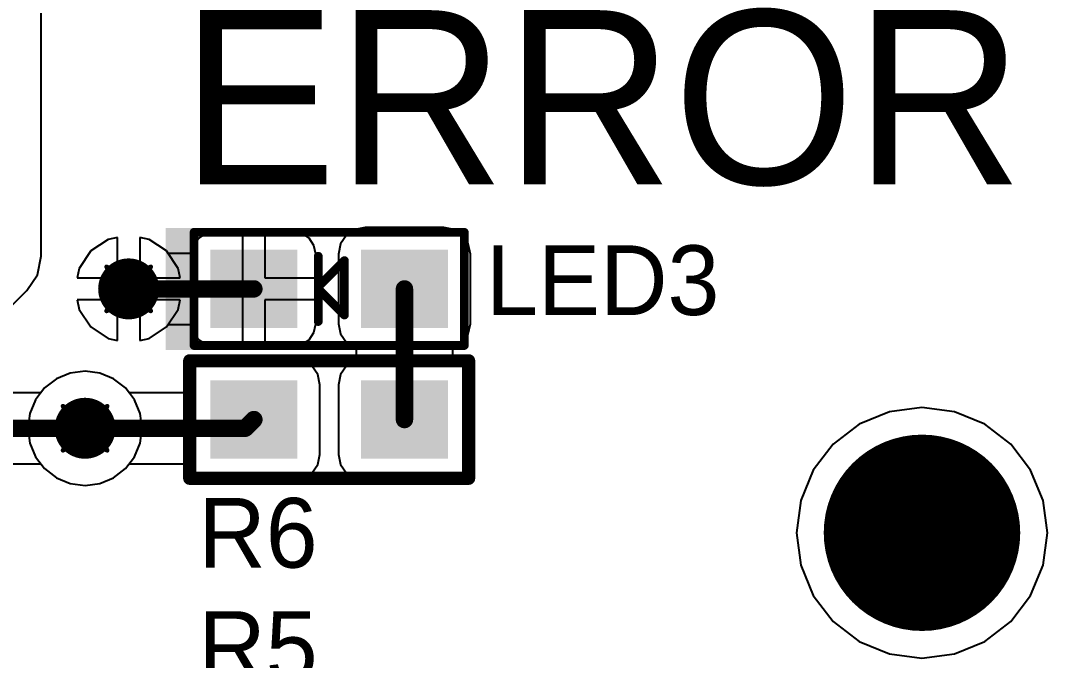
# Model space of a CAD drawing. Header units: millimetres. Extents: x 21 to 336, y 20 to 129.
# Drawn here: x 62.16 to 73.94, y 33.53 to 40.88 of the extents above; entities that cross this region are included whole.
import ezdxf

# ---------------------------------------------------------------- set-up
doc = ezdxf.new("R2010")
doc.units = ezdxf.units.MM
for name, color, linetype in [('BottomLayer', 5, 'Continuous'), ('DrillDrawing', 1, 'Continuous'), ('KeepOutLayer', 6, 'Continuous'), ('MultiLayer', 9, 'Continuous'), ('TopLayer', 1, 'Continuous'), ('TopOverlay', 2, 'Continuous'), ('TopPaste', 8, 'Continuous'), ('TopSolder', 216, 'Continuous')]:
    doc.layers.add(name, color=color, linetype=linetype)

# ---------------------------------------------------------------- blocks, each defined once
blk = doc.blocks.new('SMD_LD0603_28')
at = {"layer": 'TopLayer'}
for points in [[(-1.3135991, -0.3999992), (-0.4136009, -0.3999992), (-1.3135991, 0.3999992), (-0.4136009, 0.3999992)], [(0.4136009, -0.3999992), (1.3135991, -0.3999992), (0.4136009, 0.3999992), (1.3135991, 0.3999992)]]:
    blk.add_solid(points, dxfattribs=at)
at = {"layer": 'TopOverlay', "const_width": 0.0999998}
for points in [[(-1.54999944, -0.6500012399999999), (-1.54999944, 0.6500012399999999)], [(-1.54999944, 0.6500012399999999), (1.54999944, 0.6500012399999999)], [(1.54999944, -0.6500012399999999), (1.54999944, 0.6500012399999999)], [(-0.12500102, 0), (-0.12500102, 0.37500052)], [(-0.12500102, 0.02499868), (0.17500092, 0.32500062)], [(0.17500092, -0.30000194), (0.17500092, 0.32500062)], [(-0.12500102, 0), (-0.12500102, 0.02499868)], [(-0.12500102, 0), (0.17500092, -0.30000194)], [(-0.12500102, -0.37500052), (-0.12500102, 0)], [(-1.54999944, -0.6500012399999999), (1.54999944, -0.6500012399999999)]]:
    blk.add_lwpolyline(points, dxfattribs=at)
at = {"layer": 'TopOverlay', "const_width": 0.0499999}
for points in [[(-1.57499812, 0.6500012399999999, 1), (-1.52500076, 0.6500012399999999, 1)], [(-1.57499812, 0.6500012399999999, 1), (-1.52500076, 0.6500012399999999, 1)], [(1.52500076, 0.6500012399999999, 1), (1.57499812, 0.6500012399999999, 1)], [(1.52500076, 0.6500012399999999, 1), (1.57499812, 0.6500012399999999, 1)], [(-0.1499997, 0.37500052, 1), (-0.10000234, 0.37500052, 1)], [(0.15000224, 0.32500062, 1), (0.1999996, 0.32500062, 1)], [(0.15000224, 0.32500062, 1), (0.1999996, 0.32500062, 1)], [(-0.1499997, 0.02499868, 1), (-0.10000234, 0.02499868, 1)], [(-0.1499997, 0.02499868, 1), (-0.10000234, 0.02499868, 1)], [(-0.1499997, 0, 1), (-0.10000234, 0, 1)], [(-0.1499997, 0, 1), (-0.10000234, 0, 1)], [(-0.1499997, 0, 1), (-0.10000234, 0, 1)], [(-0.1499997, 0, 1), (-0.10000234, 0, 1)], [(-0.1499997, -0.37500052, 1), (-0.10000234, -0.37500052, 1)], [(0.15000224, -0.30000194, 1), (0.1999996, -0.30000194, 1)], [(0.15000224, -0.30000194, 1), (0.1999996, -0.30000194, 1)], [(-1.57499812, -0.6500012399999999, 1), (-1.52500076, -0.6500012399999999, 1)], [(-1.57499812, -0.6500012399999999, 1), (-1.52500076, -0.6500012399999999, 1)], [(1.52500076, -0.6500012399999999, 1), (1.57499812, -0.6500012399999999, 1)], [(1.52500076, -0.6500012399999999, 1), (1.57499812, -0.6500012399999999, 1)]]:
    blk.add_lwpolyline(points, format="xyb", close=True, dxfattribs=at)
at = {"layer": 'TopOverlay'}
blk.add_solid([(-1.87500006, -0.7000113), (-1.55000198, -0.7000113), (-1.87500006, 0.6999909799999999), (-1.55000198, 0.6999909799999999)], dxfattribs=at)
at = {"layer": 'TopPaste'}
for points in [[(-1.3135991, -0.3999992), (-0.4136009, -0.3999992), (-1.3135991, 0.3999992), (-0.4136009, 0.3999992)], [(0.4136009, -0.3999992), (1.3135991, -0.3999992), (0.4136009, 0.3999992), (1.3135991, 0.3999992)]]:
    blk.add_solid(points, dxfattribs=at)
at = {"layer": 'TopSolder'}
for points in [[(-1.363599, -0.4499991), (-0.363601, -0.4499991), (-1.363599, 0.4499991), (-0.363601, 0.4499991)], [(0.363601, -0.4499991), (1.363599, -0.4499991), (0.363601, 0.4499991), (1.363599, 0.4499991)]]:
    blk.add_solid(points, dxfattribs=at)
blk = doc.blocks.new('SMD_RC0603_39')
at = {"layer": 'TopLayer'}
for points in [[(-1.3135991, -0.3999992), (-0.4136009, -0.3999992), (-1.3135991, 0.3999992), (-0.4136009, 0.3999992)], [(0.4136009, -0.3999992), (1.3135991, -0.3999992), (0.4136009, 0.3999992), (1.3135991, 0.3999992)]]:
    blk.add_solid(points, dxfattribs=at)
at = {"layer": 'TopOverlay', "const_width": 0.1499997}
for points in [[(1.6002, 0.67499992), (-1.6002, 0.67499992)], [(-1.6002, 0.67499992), (-1.6002, -0.67499992)], [(1.6002, 0.67499992), (1.6002, -0.67499992)], [(1.6002, -0.67499992), (-1.6002, -0.67499992)]]:
    blk.add_lwpolyline(points, dxfattribs=at)
at = {"layer": 'TopOverlay', "const_width": 0.07499858}
for points in [[(-1.63770056, 0.67499992, 1), (-1.56269944, 0.67499992, 1)], [(-1.63770056, 0.67499992, 1), (-1.56269944, 0.67499992, 1)], [(1.56269944, 0.67499992, 1), (1.63770056, 0.67499992, 1)], [(1.56269944, 0.67499992, 1), (1.63770056, 0.67499992, 1)], [(-1.63770056, -0.67499992, 1), (-1.56269944, -0.67499992, 1)], [(-1.63770056, -0.67499992, 1), (-1.56269944, -0.67499992, 1)], [(1.56269944, -0.67499992, 1), (1.63770056, -0.67499992, 1)], [(1.56269944, -0.67499992, 1), (1.63770056, -0.67499992, 1)]]:
    blk.add_lwpolyline(points, format="xyb", close=True, dxfattribs=at)
at = {"layer": 'TopPaste'}
for points in [[(-1.3135991, -0.3999992), (-0.4136009, -0.3999992), (-1.3135991, 0.3999992), (-0.4136009, 0.3999992)], [(0.4136009, -0.3999992), (1.3135991, -0.3999992), (0.4136009, 0.3999992), (1.3135991, 0.3999992)]]:
    blk.add_solid(points, dxfattribs=at)
at = {"layer": 'TopSolder'}
for points in [[(-1.363599, -0.4499991), (-0.363601, -0.4499991), (-1.363599, 0.4499991), (-0.363601, 0.4499991)], [(0.363601, -0.4499991), (1.363599, -0.4499991), (0.363601, 0.4499991), (1.363599, 0.4499991)]]:
    blk.add_solid(points, dxfattribs=at)

msp = doc.modelspace()

# ---------------------------------------------------------------- linework, layer by layer
at = {"layer": 'BottomLayer'}
for p, q in [((63.16433137999999, 38.36895298), (62.96454006, 38.2354582)), ((63.2730002, 38.39056838), (63.16433137999999, 38.36895298)), ((63.2730002, 37.92699806), (63.2730002, 38.39056838)), ((63.63566901999999, 38.36895298), (63.5270002, 38.39056838)), ((63.5270002, 38.39056838), (63.5270002, 37.92699806)), ((63.83546034, 38.2354582), (63.63566901999999, 38.36895298)), ((62.96454006, 38.2354582), (62.83104528, 38.03566688)), ((63.96895512, 38.03566688), (63.83546034, 38.2354582)), ((62.83104528, 38.03566688), (62.80942988, 37.92699806)), ((63.99057052, 37.92699806), (63.96895512, 38.03566688)), ((62.80942988, 37.92699806), (63.2730002, 37.92699806)), ((63.5270002, 37.92699806), (63.99057052, 37.92699806)), ((63.2730002, 37.67299806), (62.80942988, 37.67299806)), ((62.80942988, 37.67299806), (62.83104528, 37.56432924)), ((63.2730002, 37.20942774), (63.2730002, 37.67299806)), ((63.99057052, 37.67299806), (63.5270002, 37.67299806)), ((63.5270002, 37.67299806), (63.5270002, 37.20942774)), ((63.96895512, 37.56432924), (63.99057052, 37.67299806)), ((62.83104528, 37.56432924), (62.96454006, 37.36453792)), ((63.83546034, 37.36453792), (63.96895512, 37.56432924)), ((62.96454006, 37.36453792), (63.16433137999999, 37.23104314)), ((63.63566901999999, 37.23104314), (63.83546034, 37.36453792)), ((63.16433137999999, 37.23104314), (63.2730002, 37.20942774)), ((63.5270002, 37.20942774), (63.63566901999999, 37.23104314)), ((62.57219895999999, 36.76777), (62.43641818, 36.66358174)), ((62.73031649999999, 36.83326644), (62.57219895999999, 36.76777)), ((62.9000012, 36.85560574), (62.73031649999999, 36.83326644)), ((63.0696859, 36.83326644), (62.9000012, 36.85560574)), ((63.22780344, 36.76777), (63.0696859, 36.83326644)), ((63.36358422, 36.66358174), (63.22780344, 36.76777)), ((62.43641818, 36.66358174), (62.39364204, 36.60783382)), ((63.46777247999999, 36.52780096), (63.36358422, 36.66358174)), ((62.39364204, 36.60783382), (57.16893315999999, 36.60783382)), ((63.53326892, 36.36968342), (63.46777247999999, 36.52780096)), ((72.49999978, 36.43931498), (72.12747829999999, 36.39027266)), ((72.87252126, 36.39027266), (72.49999978, 36.43931498)), ((63.55560822, 36.19999872), (63.53326892, 36.36968342)), ((72.12747829999999, 36.39027266), (71.78034412, 36.24648326)), ((73.21965544, 36.24648326), (72.87252126, 36.39027266)), ((63.53326892, 36.03031402), (63.55560822, 36.19999872)), ((71.78034412, 36.24648326), (71.48225226, 36.01774864)), ((73.5177473, 36.01774864), (73.21965544, 36.24648326)), ((63.46777247999999, 35.87219648), (63.53326892, 36.03031402)), ((71.48225226, 36.01774864), (71.25351764, 35.71965932)), ((73.74648192, 35.71965932), (73.5177473, 36.01774864)), ((63.36358422, 35.73641569999999), (63.46777247999999, 35.87219648)), ((57.55054021999999, 35.79216362), (62.39364204, 35.79216362)), ((62.39364204, 35.79216362), (62.43641818, 35.73641569999999)), ((62.43641818, 35.73641569999999), (62.57219895999999, 35.63222744)), ((63.22780344, 35.63222744), (63.36358422, 35.73641569999999)), ((71.25351764, 35.71965932), (71.10972824, 35.3725226)), ((73.89027132, 35.3725226), (73.74648192, 35.71965932)), ((62.57219895999999, 35.63222744), (62.73031649999999, 35.566731)), ((63.0696859, 35.566731), (63.22780344, 35.63222744)), ((62.73031649999999, 35.566731), (62.9000012, 35.5443917)), ((62.9000012, 35.5443917), (63.0696859, 35.566731)), ((71.10972824, 35.3725226), (71.06068592, 35.00000112)), ((73.93931364, 35.00000112), (73.89027132, 35.3725226)), ((71.06068592, 35.00000112), (71.10972824, 34.62747964)), ((73.89027132, 34.62747964), (73.93931364, 35.00000112)), ((71.10972824, 34.62747964), (71.25351764, 34.28034292)), ((73.74648192, 34.28034292), (73.89027132, 34.62747964)), ((71.25351764, 34.28034292), (71.48225226, 33.9822536)), ((73.5177473, 33.9822536), (73.74648192, 34.28034292)), ((71.48225226, 33.9822536), (71.78034412, 33.75351898)), ((73.21965544, 33.75351898), (73.5177473, 33.9822536)), ((71.78034412, 33.75351898), (72.12747829999999, 33.60972958)), ((72.87252126, 33.60972958), (73.21965544, 33.75351898)), ((72.12747829999999, 33.60972958), (72.49999978, 33.56068725999999)), ((72.49999978, 33.56068725999999), (72.87252126, 33.60972958))]:
    msp.add_line(p, q, dxfattribs=at)
for points, const_width in [([(63.22499928, 37.79999806, 1), (63.57500112, 37.79999806, 1)], 0.3499993), ([(62.72500028, 36.19999872, 1), (63.07500211999999, 36.19999872, 1)], 0.3499993), ([(62.8500013, 36.19999872, 1), (62.95000109999999, 36.19999872, 1)], 0.0999998)]:
    msp.add_lwpolyline(points, format="xyb", close=True, dxfattribs=dict(at, const_width=const_width))
at = {"layer": 'BottomLayer', "const_width": 0.1999996}
msp.add_lwpolyline([(57.0000003, 36.19999872), (62.9000012, 36.19999872)], dxfattribs=at)
at = {"layer": 'DrillDrawing', "const_width": 0.0508}
for points in [[(63.1460002, 38.05399806), (63.40000019999999, 37.92699806)], [(63.1460002, 38.05399806), (63.2730002, 37.79999806)], [(63.40000019999999, 37.92699806), (63.6540002, 38.05399806)], [(63.5270002, 37.79999806), (63.6540002, 38.05399806)], [(63.1460002, 37.54599806), (63.2730002, 37.79999806)], [(63.5270002, 37.79999806), (63.6540002, 37.54599806)], [(63.1460002, 37.54599806), (63.40000019999999, 37.67299806)], [(63.40000019999999, 37.67299806), (63.6540002, 37.54599806)], [(62.64600119999999, 36.45399872), (62.9000012, 36.32699872)], [(62.64600119999999, 36.45399872), (62.7730012, 36.19999872)], [(62.9000012, 36.32699872), (63.1540012, 36.45399872)], [(63.02700119999999, 36.19999872), (63.1540012, 36.45399872)], [(62.64600119999999, 35.94599872), (62.7730012, 36.19999872)], [(63.02700119999999, 36.19999872), (63.1540012, 35.94599872)], [(62.64600119999999, 35.94599872), (62.9000012, 36.07299872)], [(62.9000012, 36.07299872), (63.1540012, 35.94599872)]]:
    msp.add_lwpolyline(points, dxfattribs=at)
at = {"layer": 'DrillDrawing', "const_width": 0.0254}
for points in [[(63.13330019999999, 38.05399806, 1), (63.1587002, 38.05399806, 1)], [(63.13330019999999, 38.05399806, 1), (63.1587002, 38.05399806, 1)], [(63.6413002, 38.05399806, 1), (63.66670019999999, 38.05399806, 1)], [(63.6413002, 38.05399806, 1), (63.66670019999999, 38.05399806, 1)], [(63.3873002, 37.92699806, 1), (63.4127002, 37.92699806, 1)], [(63.3873002, 37.92699806, 1), (63.4127002, 37.92699806, 1)], [(63.2603002, 37.79999806, 1), (63.28570019999999, 37.79999806, 1)], [(63.2603002, 37.79999806, 1), (63.28570019999999, 37.79999806, 1)], [(63.51430019999999, 37.79999806, 1), (63.5397002, 37.79999806, 1)], [(63.51430019999999, 37.79999806, 1), (63.5397002, 37.79999806, 1)], [(63.3873002, 37.67299806, 1), (63.4127002, 37.67299806, 1)], [(63.3873002, 37.67299806, 1), (63.4127002, 37.67299806, 1)], [(63.13330019999999, 37.54599806, 1), (63.1587002, 37.54599806, 1)], [(63.13330019999999, 37.54599806, 1), (63.1587002, 37.54599806, 1)], [(63.6413002, 37.54599806, 1), (63.66670019999999, 37.54599806, 1)], [(63.6413002, 37.54599806, 1), (63.66670019999999, 37.54599806, 1)], [(62.6333012, 36.45399872, 1), (62.6587012, 36.45399872, 1)], [(62.6333012, 36.45399872, 1), (62.6587012, 36.45399872, 1)], [(63.14130119999999, 36.45399872, 1), (63.1667012, 36.45399872, 1)], [(63.14130119999999, 36.45399872, 1), (63.1667012, 36.45399872, 1)], [(62.8873012, 36.32699872, 1), (62.91270119999999, 36.32699872, 1)], [(62.8873012, 36.32699872, 1), (62.91270119999999, 36.32699872, 1)], [(62.76030119999999, 36.19999872, 1), (62.7857012, 36.19999872, 1)], [(62.76030119999999, 36.19999872, 1), (62.7857012, 36.19999872, 1)], [(63.0143012, 36.19999872, 1), (63.0397012, 36.19999872, 1)], [(63.0143012, 36.19999872, 1), (63.0397012, 36.19999872, 1)], [(62.8873012, 36.07299872, 1), (62.91270119999999, 36.07299872, 1)], [(62.8873012, 36.07299872, 1), (62.91270119999999, 36.07299872, 1)], [(62.6333012, 35.94599872, 1), (62.6587012, 35.94599872, 1)], [(62.6333012, 35.94599872, 1), (62.6587012, 35.94599872, 1)], [(63.14130119999999, 35.94599872, 1), (63.1667012, 35.94599872, 1)], [(63.14130119999999, 35.94599872, 1), (63.1667012, 35.94599872, 1)]]:
    msp.add_lwpolyline(points, format="xyb", close=True, dxfattribs=at)
at = {"layer": 'KeepOutLayer'}
for points, const_width in [([(73.50000032, 35.00000112, 1), (71.49999924, 35.00000112, 1)], 0.254), ([(71.43649923999999, 35.00000112, 1), (71.56349924, 35.00000112, 1)], 0.127), ([(73.43650032, 35.00000112, 1), (73.56350032, 35.00000112, 1)], 0.127)]:
    msp.add_lwpolyline(points, format="xyb", close=True, dxfattribs=dict(at, const_width=const_width))
at = {"layer": 'MultiLayer', "const_width": 0.3499993}
for points in [[(63.22499928, 37.79999806, 1), (63.57500112, 37.79999806, 1)], [(62.72500028, 36.19999872, 1), (63.07500211999999, 36.19999872, 1)]]:
    msp.add_lwpolyline(points, format="xyb", close=True, dxfattribs=at)
at = {"layer": 'TopLayer'}
for p, q in [((62.39717263999999, 38.17639811999999), (62.39717263999999, 45.11615818)), ((64.28729332, 38.43926271999999), (64.2032752, 38.38312364)), ((64.38639904, 38.45897566), (64.28729332, 38.43926271999999)), ((64.70939813999999, 38.45897566), (64.38639904, 38.45897566)), ((64.70939813999999, 37.8000006), (64.70939813999999, 38.45897566)), ((65.28639724, 38.45897566), (64.96339814, 38.45897566)), ((64.96339814, 38.45897566), (64.96339814, 37.9270006)), ((65.38550296, 38.43926271999999), (65.28639724, 38.45897566)), ((65.46952107999999, 38.38312364), (65.38550296, 38.43926271999999)), ((65.89731042, 38.41628842), (65.83100626, 38.31705316)), ((65.99654568, 38.48259258), (65.89731042, 38.41628842)), ((66.11359904, 38.50587676), (65.99654568, 38.48259258)), ((67.01359724, 38.50587676), (66.11359904, 38.50587676)), ((67.1306506, 38.48259258), (67.01359724, 38.50587676)), ((67.22988586, 38.41628842), (67.1306506, 38.48259258)), ((67.29619002, 38.31705316), (67.22988586, 38.41628842)), ((63.16433137999999, 38.36895298), (62.96454006, 38.2354582)), ((63.2730002, 38.39056838), (63.16433137999999, 38.36895298)), ((63.2730002, 37.92699806), (63.2730002, 38.39056838)), ((63.63566901999999, 38.36895298), (63.5270002, 38.39056838)), ((63.5270002, 38.39056838), (63.5270002, 37.79999806)), ((63.83546034, 38.2354582), (63.63566901999999, 38.36895298)), ((64.14713612, 38.29910552), (64.12898274, 38.2078357)), ((64.2032752, 38.38312364), (64.14713612, 38.29910552)), ((65.52566016, 38.29910552), (65.46952107999999, 38.38312364)), ((65.54537309999999, 38.1999998), (65.52566016, 38.29910552)), ((65.83100626, 38.31705316), (65.80772207999999, 38.1999998)), ((67.3194742, 38.1999998), (67.29619002, 38.31705316)), ((62.35448539999999, 37.96179859999999), (62.39717263999999, 38.17639811999999)), ((62.96454006, 38.2354582), (62.83104528, 38.03566688)), ((63.85391598, 38.2078357), (63.83546034, 38.2354582)), ((64.12898274, 38.2078357), (63.85391598, 38.2078357)), ((65.54537309999999, 37.9270006), (65.54537309999999, 38.1999998)), ((65.80772207999999, 38.1999998), (65.80772207999999, 37.4000014)), ((67.3194742, 37.4000014), (67.3194742, 38.1999998)), ((62.23292608, 37.7798711), (62.35448539999999, 37.96179859999999)), ((62.83104528, 38.03566688), (62.80942988, 37.92699806)), ((62.80942988, 37.92699806), (63.2730002, 37.92699806)), ((64.96339814, 37.9270006), (65.54537309999999, 37.9270006)), ((56.84811592, 32.39506094), (62.23292608, 37.7798711)), ((63.5270002, 37.79999806), (63.5270002, 37.20942774)), ((64.70939813999999, 37.14102554), (64.70939813999999, 37.8000006)), ((63.2730002, 37.67299806), (62.80942988, 37.67299806)), ((62.80942988, 37.67299806), (62.83104528, 37.56432924)), ((63.2730002, 37.20942774), (63.2730002, 37.67299806)), ((65.54537309999999, 37.67300059999999), (64.96339814, 37.67300059999999)), ((64.96339814, 37.67300059999999), (64.96339814, 37.14102554)), ((65.54537309999999, 37.4000014), (65.54537309999999, 37.67300059999999)), ((62.83104528, 37.56432924), (62.96454006, 37.36453792)), ((62.96454006, 37.36453792), (63.16433137999999, 37.23104314)), ((63.63566901999999, 37.23104314), (63.83546034, 37.36453792)), ((63.83546034, 37.36453792), (63.85392106, 37.3921655)), ((63.85392106, 37.3921655), (64.12898274, 37.3921655)), ((64.12898274, 37.3921655), (64.14713612, 37.30089568)), ((65.52566016, 37.30089568), (65.54537309999999, 37.4000014)), ((65.80772207999999, 37.4000014), (65.83100626, 37.28294804)), ((67.29619002, 37.28294804), (67.3194742, 37.4000014)), ((63.16433137999999, 37.23104314), (63.2730002, 37.20942774)), ((63.5270002, 37.20942774), (63.63566901999999, 37.23104314)), ((64.14713612, 37.30089568), (64.2032752, 37.21687756)), ((65.46952107999999, 37.21687756), (65.52566016, 37.30089568)), ((65.83100626, 37.28294804), (65.89731042, 37.18371278)), ((67.22988586, 37.18371278), (67.29619002, 37.28294804)), ((64.2032752, 37.21687756), (64.28729332, 37.16073848)), ((64.28729332, 37.16073848), (64.38639904, 37.14102554)), ((64.38639904, 37.14102554), (64.70939813999999, 37.14102554)), ((64.96339814, 37.14102554), (65.28639724, 37.14102554)), ((65.28639724, 37.14102554), (65.38550296, 37.16073848)), ((65.38550296, 37.16073848), (65.46952107999999, 37.21687756)), ((65.89731042, 37.18371278), (65.99654568, 37.11740862)), ((65.99654568, 37.11740862), (66.00994164, 37.11474416)), ((66.00994164, 37.11474416), (66.00994164, 36.98525496)), ((67.11725718, 37.11474416), (67.1306506, 37.11740862)), ((67.11725718, 36.98525496), (67.11725718, 37.11474416)), ((67.1306506, 37.11740862), (67.22988586, 37.18371278)), ((64.38640158, 37.00587468), (64.26934822, 36.9825905)), ((65.28639978, 37.00587468), (64.38640158, 37.00587468)), ((65.40345314, 36.9825905), (65.28639978, 37.00587468)), ((64.17011296, 36.91628634), (64.1038088, 36.81705108)), ((64.26934822, 36.9825905), (64.17011296, 36.91628634)), ((65.5026884, 36.91628634), (65.40345314, 36.9825905)), ((65.56899256, 36.81705108), (65.5026884, 36.91628634)), ((65.89731296, 36.91628634), (65.83100879999999, 36.81705108)), ((65.99654822, 36.9825905), (65.89731296, 36.91628634)), ((66.00994164, 36.98525496), (65.99654822, 36.9825905)), ((67.13065313999999, 36.9825905), (67.11725718, 36.98525496)), ((67.2298884, 36.91628634), (67.13065313999999, 36.9825905)), ((67.29619256, 36.81705108), (67.2298884, 36.91628634)), ((62.57219895999999, 36.76777), (62.43641818, 36.66358174)), ((62.73031649999999, 36.83326644), (62.57219895999999, 36.76777)), ((62.9000012, 36.85560574), (62.73031649999999, 36.83326644)), ((63.0696859, 36.83326644), (62.9000012, 36.85560574)), ((63.22780344, 36.76777), (63.0696859, 36.83326644)), ((63.36358422, 36.66358174), (63.22780344, 36.76777)), ((64.1038088, 36.81705108), (64.08052461999999, 36.69999772)), ((65.59227674, 36.69999772), (65.56899256, 36.81705108)), ((65.83100879999999, 36.81705108), (65.80772462, 36.69999772)), ((67.31947674, 36.69999772), (67.29619256, 36.81705108)), ((62.43641818, 36.66358174), (62.33222992, 36.52780096)), ((63.40636035999999, 36.60783382), (63.36358422, 36.66358174)), ((64.08052461999999, 36.69999772), (64.08052461999999, 36.60783382)), ((65.59227674, 35.89999932), (65.59227674, 36.69999772)), ((65.80772462, 36.69999772), (65.80772462, 35.89999932)), ((67.31947674, 35.89999932), (67.31947674, 36.69999772)), ((62.33222992, 36.52780096), (62.26673348, 36.36968342)), ((64.08052461999999, 36.60783382), (63.40636035999999, 36.60783382)), ((72.49999978, 36.43931498), (72.12747829999999, 36.39027266)), ((72.87252126, 36.39027266), (72.49999978, 36.43931498)), ((62.26673348, 36.36968342), (62.24439417999999, 36.19999872)), ((72.12747829999999, 36.39027266), (71.78034412, 36.24648326)), ((73.21965544, 36.24648326), (72.87252126, 36.39027266)), ((62.24439417999999, 36.19999872), (62.26673348, 36.03031402)), ((71.78034412, 36.24648326), (71.48225226, 36.01774864)), ((73.5177473, 36.01774864), (73.21965544, 36.24648326)), ((62.26673348, 36.03031402), (62.33222992, 35.87219648)), ((71.48225226, 36.01774864), (71.25351764, 35.71965932)), ((73.74648192, 35.71965932), (73.5177473, 36.01774864)), ((62.33222992, 35.87219648), (62.43641818, 35.73641569999999)), ((65.56899256, 35.78294596), (65.59227674, 35.89999932)), ((65.80772462, 35.89999932), (65.83100879999999, 35.78294596)), ((67.29619256, 35.78294596), (67.31947674, 35.89999932)), ((62.43641818, 35.73641569999999), (62.57219895999999, 35.63222744)), ((63.22780344, 35.63222744), (63.36358422, 35.73641569999999)), ((63.36358422, 35.73641569999999), (63.40636035999999, 35.79216362)), ((63.40636035999999, 35.79216362), (64.10197492, 35.79216362)), ((64.10197492, 35.79216362), (64.1038088, 35.78294596)), ((64.1038088, 35.78294596), (64.17011296, 35.6837107)), ((65.5026884, 35.6837107), (65.56899256, 35.78294596)), ((65.83100879999999, 35.78294596), (65.89731296, 35.6837107)), ((67.2298884, 35.6837107), (67.29619256, 35.78294596)), ((71.25351764, 35.71965932), (71.10972824, 35.3725226)), ((73.89027132, 35.3725226), (73.74648192, 35.71965932)), ((62.57219895999999, 35.63222744), (62.73031649999999, 35.566731)), ((63.0696859, 35.566731), (63.22780344, 35.63222744)), ((64.17011296, 35.6837107), (64.26934822, 35.61740654)), ((64.26934822, 35.61740654), (64.38640158, 35.59412236)), ((64.38640158, 35.59412236), (65.28639978, 35.59412236)), ((65.28639978, 35.59412236), (65.40345314, 35.61740654)), ((65.40345314, 35.61740654), (65.5026884, 35.6837107)), ((65.89731296, 35.6837107), (65.99654822, 35.61740654)), ((65.99654822, 35.61740654), (66.11360158, 35.59412236)), ((66.11360158, 35.59412236), (67.01359977999999, 35.59412236)), ((67.01359977999999, 35.59412236), (67.13065313999999, 35.61740654)), ((67.13065313999999, 35.61740654), (67.2298884, 35.6837107)), ((62.73031649999999, 35.566731), (62.9000012, 35.5443917)), ((62.9000012, 35.5443917), (63.0696859, 35.566731)), ((71.10972824, 35.3725226), (71.06068592, 35.00000112)), ((73.93931364, 35.00000112), (73.89027132, 35.3725226)), ((71.06068592, 35.00000112), (71.10972824, 34.62747964)), ((73.89027132, 34.62747964), (73.93931364, 35.00000112)), ((71.10972824, 34.62747964), (71.25351764, 34.28034292)), ((73.74648192, 34.28034292), (73.89027132, 34.62747964)), ((71.25351764, 34.28034292), (71.48225226, 33.9822536)), ((73.5177473, 33.9822536), (73.74648192, 34.28034292)), ((71.48225226, 33.9822536), (71.78034412, 33.75351898)), ((73.21965544, 33.75351898), (73.5177473, 33.9822536)), ((71.78034412, 33.75351898), (72.12747829999999, 33.60972958)), ((72.87252126, 33.60972958), (73.21965544, 33.75351898)), ((72.12747829999999, 33.60972958), (72.49999978, 33.56068725999999)), ((72.49999978, 33.56068725999999), (72.87252126, 33.60972958))]:
    msp.add_line(p, q, dxfattribs=at)
for points, const_width in [([(63.22499928, 37.79999806, 1), (63.57500112, 37.79999806, 1)], 0.3499993), ([(63.3500003, 37.79999806, 1), (63.4500001, 37.79999806, 1)], 0.0999998), ([(63.35000283999999, 37.8000006, 1), (63.45000263999999, 37.8000006, 1)], 0.0999998), ([(63.35000283999999, 37.8000006, 1), (63.45000263999999, 37.8000006, 1)], 0.0999998), ([(64.78639824, 37.8000006, 1), (64.88639804, 37.8000006, 1)], 0.0999998), ([(66.51359824, 37.8000006, 1), (66.61359804, 37.8000006, 1)], 0.0999998), ([(66.51360077999999, 37.79999806, 1), (66.61360058, 37.79999806, 1)], 0.0999998), ([(66.51360077999999, 37.79999806, 1), (66.61360058, 37.79999806, 1)], 0.0999998), ([(62.72500028, 36.19999872, 1), (63.07500211999999, 36.19999872, 1)], 0.3499993), ([(64.78640078, 36.29999852, 1), (64.88640058, 36.29999852, 1)], 0.0999998), ([(66.51360077999999, 36.29999852, 1), (66.61360058, 36.29999852, 1)], 0.0999998), ([(62.8500013, 36.19999872, 1), (62.95000109999999, 36.19999872, 1)], 0.0999998), ([(64.68640098, 36.19999872, 1), (64.78640078, 36.19999872, 1)], 0.0999998), ([(64.68640098, 36.19999872, 1), (64.78640078, 36.19999872, 1)], 0.0999998), ([(72.80000172, 35.00000112, 1), (72.20000292, 35.00000112, 1)], 0.5999987999999999), ([(72.05000322, 35.00000112, 1), (72.35000262, 35.00000112, 1)], 0.2999994), ([(72.65000202, 35.00000112, 1), (72.95000141999999, 35.00000112, 1)], 0.2999994)]:
    msp.add_lwpolyline(points, format="xyb", close=True, dxfattribs=dict(at, const_width=const_width))
at = {"layer": 'TopLayer', "const_width": 0.1999996}
for points in [[(63.40000019999999, 37.79999806), (63.40000274, 37.8000006)], [(63.40000274, 37.8000006), (64.83639814, 37.8000006)], [(66.56359814, 37.8000006), (66.56360068, 37.79999806)], [(66.56360068, 36.29999852), (66.56360068, 37.79999806)], [(64.73640087999999, 36.19999872), (64.83640068, 36.29999852)], [(62.9000012, 36.19999872), (64.73640087999999, 36.19999872)]]:
    msp.add_lwpolyline(points, dxfattribs=at)
at = {"layer": 'TopSolder'}
for points, const_width in [([(73.00000132, 35.00000112, 1), (72.00000331999999, 35.00000112, 1)], 1.20000014), ([(71.70000392, 35.00000112, 1), (72.30000272, 35.00000112, 1)], 0.5999987999999999), ([(72.70000191999999, 35.00000112, 1), (73.30000072, 35.00000112, 1)], 0.5999987999999999)]:
    msp.add_lwpolyline(points, format="xyb", close=True, dxfattribs=dict(at, const_width=const_width))

# ---------------------------------------------------------------- block references
for name, p, rotation in [('SMD_LD0603_28', (65.69999813999999, 37.8000006), 360), ('SMD_RC0603_39', (65.70000068, 36.29999852), 180)]:
    msp.add_blockref(name, p, dxfattribs=dict(rotation=rotation))

# ---------------------------------------------------------------- texts
at = {"layer": 'TopOverlay'}
msp.add_text('ERROR', height=2.00000108, rotation=360, dxfattribs=at).set_placement((64.00000154, 39.00000074))
for s, p in [('LED3', (67.49999962, 37.5000012)), ('R6', (64.20000114, 34.60000192)), ('R5', (64.20000114, 33.30000198))]:
    msp.add_text(s, height=0.80000094, dxfattribs=at).set_placement(p)

doc.saveas('drawing.dxf')
